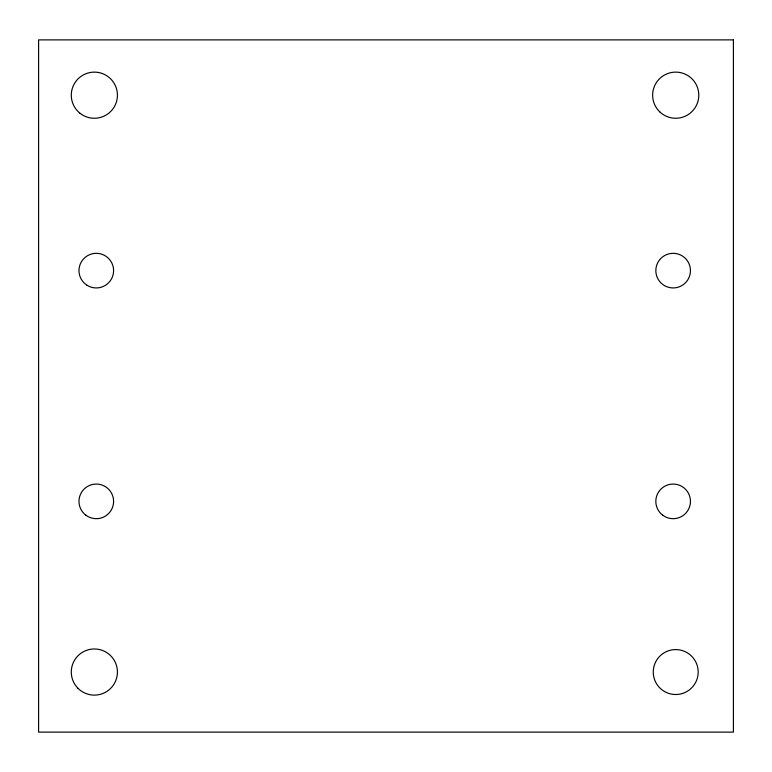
<?xml version="1.0" encoding="UTF-8"?>
<svg xmlns="http://www.w3.org/2000/svg" width="772" height="772" viewBox="0 0 772 772"><rect width="100%" height="100%" fill="white"/><g stroke="black" fill="none" stroke-linecap="round" stroke-linejoin="round"><path stroke-width="1.16" d="M733.4 39.883L38.6 39.883L38.6 732.117L733.4 732.117L733.4 39.883M664.48 285.611A17.302 17.302 0 0 0 690.448 270.644A17.302 17.302 0 0 0 664.499 255.638A17.302 17.302 0 0 0 664.48 285.611M662.723 515.194A17.302 17.302 0 0 0 690.322 503.479A17.302 17.302 0 0 0 666.381 485.443A17.302 17.302 0 0 0 662.723 515.194M87.033 285.254A17.302 17.302 0 0 0 113.581 271.339A17.302 17.302 0 0 0 88.249 255.3A17.302 17.302 0 0 0 87.033 285.254M85.866 515.185A17.302 17.302 0 0 0 113.465 503.489A17.302 17.302 0 0 0 89.533 485.434A17.302 17.302 0 0 0 85.866 515.185M659.77 111.872A23.073 23.073 0 0 0 698.129 100.659A23.073 23.073 0 0 0 669.247 73.041A23.073 23.073 0 0 0 659.77 111.872M80.066 113.31A23.073 23.073 0 0 0 117.19 98.507A23.073 23.073 0 0 0 85.808 73.765A23.073 23.073 0 0 0 80.066 113.31M78.04 688.363A23.073 23.073 0 0 0 116.64 678.019A23.073 23.073 0 0 0 88.375 649.763A23.073 23.073 0 0 0 78.04 688.363M664.48 691.509A22.475 22.475 0 0 0 698.187 672.045A22.475 22.475 0 0 0 664.48 652.591A22.475 22.475 0 0 0 664.48 691.509"/></g></svg>
